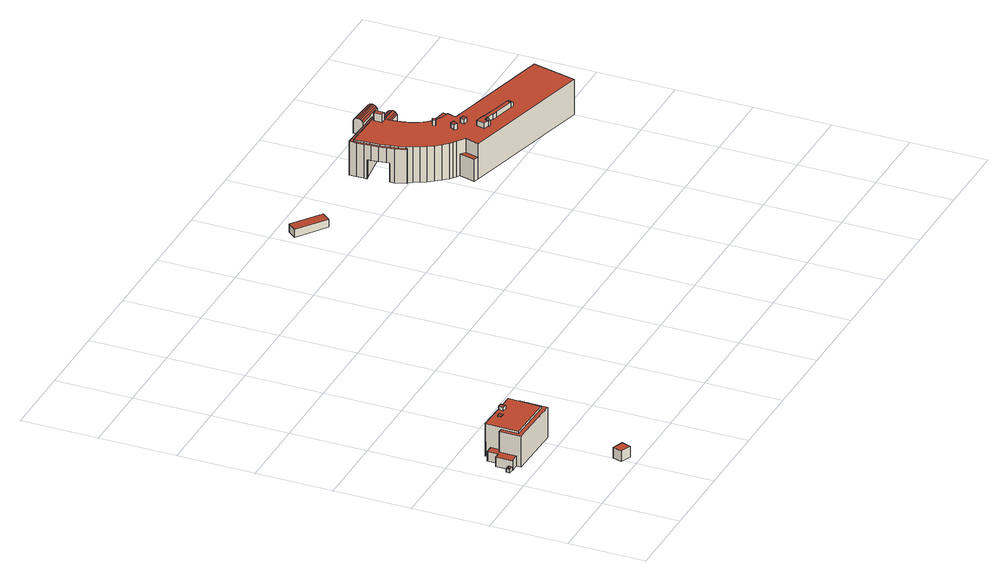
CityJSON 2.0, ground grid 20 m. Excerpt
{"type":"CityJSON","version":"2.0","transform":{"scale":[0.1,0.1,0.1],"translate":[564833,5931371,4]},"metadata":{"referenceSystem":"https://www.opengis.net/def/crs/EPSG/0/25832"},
"CityObjects":{
"building1":{"type":"Building","attributes":{"Grundfläche 2D":1.34,"Grundhöhe NN":6.74},"geometry":[{"type":"Solid","lod":"3","boundaries":[[[[0,1,2,3]],[[3,2,4]],[[5,1,0]],[[4,2,1,5]],[[3,6,7,0]],[[0,7,8,5]],[[5,8,9,4]],[[4,9,6,3]],[[6,9,8,7]]]],"semantics":{"surfaces":[{"type":"RoofSurface"},{"type":"WallSurface"},{"type":"GroundSurface"}],"values":[[0,0,0,0,1,1,1,1,2]]}}]},
"building2":{"type":"Building","attributes":{"Grundfläche 2D":7.39,"Grundhöhe NN":7.23},"geometry":[{"type":"Solid","lod":"3","boundaries":[[[[10,11,12,13]],[[13,14,15,10]],[[10,15,16,11]],[[11,16,17,12]],[[12,17,14,13]],[[14,17,16,15]]]],"semantics":{"surfaces":[{"type":"RoofSurface"},{"type":"WallSurface"},{"type":"GroundSurface"}],"values":[[0,1,1,1,1,2]]}}]},
"building3":{"type":"Building","attributes":{"Grundfläche 2D":151,"Grundhöhe NN":5.91},"children":["building3-1","building3-2"],"geometry":[{"type":"Solid","lod":"3","boundaries":[[[[18,19,20,21]],[[22,23,24,25,26,27,28,29]],[[30,31,32,33,34,35,36,37]],[[29,28,30,37]],[[38,39,22,29,37,36]],[[40,23,22,39]],[[41,24,23,40]],[[42,25,24,41]],[[19,18,27,26]],[[42,43,20,19,26,25]],[[44,21,20,43]],[[45,31,30,28,27,18,21,44]],[[46,32,31,45]],[[47,33,32,46]],[[48,34,33,47]],[[49,35,34,48]],[[38,36,35,49]],[[44,43,42,41,40,39,38,49,48,47,46,45]]]],"semantics":{"surfaces":[{"type":"RoofSurface"},{"type":"WallSurface"},{"type":"GroundSurface"}],"values":[[0,0,0,1,1,1,1,1,1,1,1,1,1,1,1,1,1,2]]}}]},
"building3-1":{"type":"BuildingInstallation","attributes":{"relationToConstruction":"outside"},"parents":["building3"],"geometry":[{"type":"MultiSurface","lod":"3","boundaries":[[[50,51,52,53]],[[54,50,53,55]],[[50,54,56,51]],[[57,52,51,56]],[[52,57,55,53]]],"semantics":{"surfaces":[{"type":"RoofSurface"},{"type":"WallSurface"}],"values":[0,1,1,1,1]}}]},
"building3-2":{"type":"BuildingInstallation","attributes":{"relationToConstruction":"outside"},"parents":["building3"],"geometry":[{"type":"MultiSurface","lod":"3","boundaries":[[[58,59,60,61]],[[61,62,63,58]],[[64,59,58,63]],[[59,64,65,60]],[[62,61,60,65]]],"semantics":{"surfaces":[{"type":"RoofSurface"},{"type":"WallSurface"}],"values":[0,1,1,1,1]}}]},
"building4":{"type":"Building","attributes":{"Grundfläche 2D":23.65,"Grundhöhe NN":5.84},"geometry":[{"type":"Solid","lod":"3","boundaries":[[[[66,67,68,69]],[[69,70,71,66]],[[66,71,72,67]],[[67,72,73,68]],[[68,73,70,69]],[[70,73,72,71]]]],"semantics":{"surfaces":[{"type":"RoofSurface"},{"type":"WallSurface"},{"type":"GroundSurface"}],"values":[[0,1,1,1,1,2]]}}]},
"building5":{"type":"Building","attributes":{"Grundfläche 2D":1.18,"Grundhöhe NN":4.2},"geometry":[{"type":"Solid","lod":"3","boundaries":[[[[74,75,76,77]],[[77,78,79,74]],[[74,79,80,75]],[[75,80,81,76]],[[76,81,78,77]],[[78,81,80,79]]]],"semantics":{"surfaces":[{"type":"RoofSurface"},{"type":"WallSurface"},{"type":"GroundSurface"}],"values":[[0,1,1,1,1,2]]}}]},
"building6":{"type":"Building","attributes":{"Grundfläche 2D":2.95,"Grundhöhe NN":4.2},"geometry":[{"type":"Solid","lod":"3","boundaries":[[[[82,83,84,85]],[[85,86,87,82]],[[82,87,88,83]],[[83,88,89,84]],[[84,89,86,85]],[[86,89,88,87]]]],"semantics":{"surfaces":[{"type":"RoofSurface"},{"type":"WallSurface"},{"type":"GroundSurface"}],"values":[[0,1,1,1,1,2]]}}]},
"building7":{"type":"Building","attributes":{"Grundfläche 2D":680.94,"Grundhöhe NN":4.2},"children":["building7-1","building7-2","building7-3","building7-4","building7-5","building7-6","building7-7"],"geometry":[{"type":"MultiSurface","lod":"3","boundaries":[[[90,91,92,93,94,95,96,97,98,99,100,101,102,103,104,105,106,107]],[[108,109,110,111,112,113,114,115,116,117,118,119,120,121,122,123,124,125,126,127,128,129,130,131,132,133,134,135,136,137,138,139,140,141,142,143,144,145,146,147,148],[149,150,151,152,153,154,155,156,157,158,159,160,161,162,163,164]],[[165,166,167,168,169]],[[170,171,172,173,174,175,176,177,178,179,180,181,182,183,184,185,186,187,188,189,190,191,192,193,194,195,196,197,198,199,200,201,202,203]],[[204,205,206,207]],[[208,209,210,211]],[[102,101,155,154]],[[102,154,153,103]],[[103,153,152,104]],[[104,152,151,105]],[[105,151,150,106]],[[107,149,164,90]],[[90,164,163,91]],[[162,92,91,163]],[[92,162,161,93]],[[93,161,160,94]],[[94,160,159,95]],[[95,159,158,96]],[[157,97,96,158]],[[212,213,166,165]],[[214,167,166,213]],[[215,168,167,214]],[[216,169,168,215]],[[217,179,178,218]],[[219,180,179,217]],[[220,221,222,181,180,219]],[[181,222,223,182]],[[182,223,224,183]],[[224,225,226,227,184,183]],[[228,185,184,227]],[[229,186,185,228]],[[230,170,203,231]],[[232,171,170,230]],[[233,234,235,172,171,232]],[[236,173,172,235]],[[173,236,237,174]],[[174,237,238,175]],[[238,239,240,241,176,175]],[[242,177,176,241]],[[218,178,177,242]],[[243,205,204,244]],[[243,212,165,169,216,245,206,205]],[[128,127,195,194]],[[192,130,129,128,194,193]],[[131,130,192,191]],[[132,131,191,190]],[[133,132,190,189]],[[134,133,189,188]],[[135,134,188,187]],[[229,246,137,136,135,187,186]],[[247,138,137,246]],[[248,139,138,247]],[[249,140,139,248]],[[250,141,140,249]],[[251,142,141,250]],[[252,143,142,251]],[[253,144,143,252]],[[209,208,145,144,253,254]],[[146,145,208,211]],[[147,146,211,255,256]],[[257,148,147,256]],[[204,207,108,148,257,244]],[[109,108,207,206]],[[110,109,206,245,258]],[[259,111,110,258]],[[260,112,111,259]],[[261,113,112,260]],[[262,114,113,261]],[[263,115,114,262]],[[127,126,196,195]],[[264,116,115,263]],[[265,117,116,264]],[[266,118,117,265]],[[267,119,118,266]],[[203,202,120,119,267,231]],[[121,120,202,201]],[[122,121,201,200]],[[123,122,200,199]],[[124,123,199,198]],[[125,124,198,197]],[[126,125,197,196]],[[268,210,209,254]],[[255,211,210,268]],[[269,240,239,270]],[[271,221,220,272]],[[225,273,274,226]],[[275,234,233,276]],[[272,269,270,271]],[[276,274,273,275]],[[276,233,232,230,231,267,266,265,264,263,262,261,260,259,258,245,216,215,214,213,212,243,244,257,256,255,268,254,253,252,251,250,249,248,247,246,229,228,227,226,274]],[[272,220,219,217,218,242,241,240,269]],[[222,221,271,270,239,238,237,236,235,234,275,273,225,224,223]]],"semantics":{"surfaces":[{"type":"RoofSurface"},{"type":"WallSurface"},{"type":"GroundSurface"},{"type":"OuterCeilingSurface"}],"values":[0,0,0,0,0,0,1,1,1,1,1,1,1,1,1,1,1,1,1,1,1,1,1,1,1,1,1,1,1,1,1,1,1,1,1,1,1,1,1,1,1,1,1,1,1,1,1,1,1,1,1,1,1,1,1,1,1,1,1,1,1,1,1,1,1,1,1,1,1,1,1,1,1,1,1,1,1,1,1,1,1,1,1,1,1,1,1,1,1,2,2,3]}}]},
"building7-1":{"type":"BuildingInstallation","attributes":{"relationToConstruction":"outside"},"parents":["building7"],"geometry":[{"type":"MultiSurface","lod":"3","boundaries":[[[277,101,100,99]],[[278,98,97,279,280]],[[279,281,282,280]],[[283,155,101,277,278,280,282]],[[279,97,157,281]]],"semantics":{"surfaces":[{"type":"RoofSurface"},{"type":"WallSurface"}],"values":[0,0,1,1,1]}}]},
"building7-2":{"type":"BuildingInstallation","attributes":{"relationToConstruction":"outside"},"parents":["building7"],"geometry":[{"type":"MultiSurface","lod":"3","boundaries":[[[284,285,286,287]],[[288,284,287,289]],[[290,285,284,288]],[[291,286,285,290]],[[289,287,286,291]]],"semantics":{"surfaces":[{"type":"RoofSurface"},{"type":"WallSurface"}],"values":[0,1,1,1,1]}}]},
"building7-3":{"type":"BuildingInstallation","attributes":{"relationToConstruction":"outside"},"parents":["building7"],"geometry":[{"type":"MultiSurface","lod":"3","boundaries":[[[292,293,294,295]],[[296,292,295,297]],[[298,293,292,296]],[[299,294,293,298]],[[297,295,294,299]]],"semantics":{"surfaces":[{"type":"RoofSurface"},{"type":"WallSurface"}],"values":[0,1,1,1,1]}}]},
"building7-4":{"type":"BuildingInstallation","attributes":{"relationToConstruction":"outside"},"parents":["building7"],"geometry":[{"type":"MultiSurface","lod":"3","boundaries":[[[300,301,302,303]],[[303,99,98,300]],[[278,301,300,98]],[[301,278,277,302]],[[99,303,302,277]]],"semantics":{"surfaces":[{"type":"RoofSurface"},{"type":"WallSurface"}],"values":[0,1,1,1,1]}}]},
"building7-5":{"type":"BuildingInstallation","attributes":{"relationToConstruction":"outside"},"parents":["building7"],"geometry":[{"type":"MultiSurface","lod":"3","boundaries":[[[304,305,306,307]],[[308,304,307,309]],[[304,308,310,305]],[[311,306,305,310]],[[306,311,309,307]]],"semantics":{"surfaces":[{"type":"RoofSurface"},{"type":"WallSurface"}],"values":[0,1,1,1,1]}}]},
"building7-6":{"type":"BuildingInstallation","attributes":{"relationToConstruction":"outside"},"parents":["building7"],"geometry":[{"type":"MultiSurface","lod":"3","boundaries":[[[106,312,107]],[[313,312,106]],[[314,315,312,313]],[[316,317,314]],[[317,315,314]],[[313,106,150,318,319,316,314]],[[316,319,320,317]],[[312,315,317,320,149,107]]],"semantics":{"surfaces":[{"type":"RoofSurface"},{"type":"WallSurface"}],"values":[0,0,0,0,0,1,1,1]}}]},
"building7-7":{"type":"BuildingInstallation","attributes":{"relationToConstruction":"outside"},"parents":["building7"],"geometry":[{"type":"MultiSurface","lod":"3","boundaries":[[[321,322,323,324]],[[325,321,324,326]],[[327,322,321,325]],[[322,327,328,323]],[[326,324,323,328]]],"semantics":{"surfaces":[{"type":"RoofSurface"},{"type":"WallSurface"}],"values":[0,1,1,1,1]}}]},
"building8":{"type":"Building","attributes":{"Grundfläche 2D":19.1,"Grundhöhe NN":5.49},"geometry":[{"type":"Solid","lod":"3","boundaries":[[[[329,330,331,332]],[[333,334,330,329]],[[335,336,334,333]],[[337,336,335]],[[338,339,340,337]],[[340,336,337]],[[341,342,339,338]],[[343,344,342,341]],[[345,346,344,343]],[[347,348,345,343,341,338,337,335,333,329,332,349]],[[350,346,345,348]],[[351,352,353,331,330,334,336,340,339,342,344,346,350]],[[349,332,331,353]],[[352,351,350,348,347,349,353]]]],"semantics":{"surfaces":[{"type":"RoofSurface"},{"type":"WallSurface"},{"type":"GroundSurface"}],"values":[[0,0,0,0,0,0,0,0,0,1,1,1,1,2]]}}]},
"building9":{"type":"Building","attributes":{"Grundfläche 2D":23.03,"Grundhöhe NN":5.61},"geometry":[{"type":"Solid","lod":"3","boundaries":[[[[354,355,356,357]],[[358,356,355,359]],[[360,357,356,358]],[[361,354,357,360]],[[359,355,354,361]],[[360,358,359,361]]]],"semantics":{"surfaces":[{"type":"RoofSurface"},{"type":"WallSurface"},{"type":"GroundSurface"}],"values":[[0,1,1,1,1,2]]}}]},
"building10":{"type":"Building","attributes":{"Grundfläche 2D":19.1,"Grundhöhe NN":5.39},"geometry":[{"type":"Solid","lod":"3","boundaries":[[[[362,363,364,365]],[[366,367,363,362]],[[368,369,367,366]],[[368,370,369]],[[371,372,373,374]],[[373,375,370,374]],[[376,377,372,371]],[[378,379,377,376]],[[370,375,369]],[[370,368,374]],[[375,373,369]],[[380,381,382,378,376,371,374,368,366,362,365,383]],[[384,379,378,382]],[[385,386,387,388,389,390,391,364,363,367,369,373,372,377,379,384]],[[383,365,364,391]],[[390,389,388,387,386,385,384,382,381,380,383,391]]]],"semantics":{"surfaces":[{"type":"RoofSurface"},{"type":"WallSurface"},{"type":"GroundSurface"}],"values":[[0,0,0,0,0,0,0,0,0,0,0,1,1,1,1,2]]}}]}
},
"vertices":[
[17,236,37],[13,242,39],[9,242,39],[4,237,37],[5,247,37],[18,246,37],[4,237,27],[17,236,27],[18,246,27],[5,247,27],
[157,39,61],[149,16,61],[177,5,61],[185,28,61],[185,28,32],[157,39,32],[149,16,32],[177,5,32],
[63,240,108],[189,237,108],[191,323,108],[65,326,108],[52,229,102],[200,226,102],[201,296,102],[190,296,102],[189,237,102],[63,240,102],[64,285,102],[53,285,102],[64,285,46],[65,312,46],[45,312,46],[45,284,46],[30,284,46],[29,241,46],[52,241,46],[53,285,46],[52,241,19],[52,229,19],[200,226,19],[201,296,19],[190,296,19],[191,323,19],[65,326,19],[65,312,19],[45,312,19],[45,284,19],[30,284,19],[29,241,19],
[134,310,118],[144,309,118],[144,322,118],[135,323,118],[134,310,108],[135,323,108],[144,309,108],[144,322,108],
[116,303,110],[116,313,110],[106,313,110],[106,303,110],[106,303,108],[116,303,108],[116,313,108],[106,313,108],
[803,1136,39],[877,1082,39],[892,1103,41],[819,1157,41],[819,1157,18],[803,1136,18],[877,1082,18],[892,1103,18],
[1360,982,31],[1361,991,31],[1348,993,31],[1346,984,31],[1346,984,2],[1360,982,2],[1361,991,2],[1348,993,2],
[1348,1002,39],[1365,999,39],[1368,1015,39],[1351,1018,39],[1351,1018,2],[1348,1002,2],[1365,999,2],[1368,1015,2],
[1373,881,112],[1373,882,112],[1363,884,112],[1344,889,112],[1345,890,112],[1319,897,112],[1314,875,112],[1327,871,112],[1327,873,112],[1328,878,112],[1329,881,112],[1335,880,112],[1360,874,112],[1360,872,112],[1370,869,112],[1371,870,112],[1426,856,112],[1429,867,112],[1335,958,98],[1341,981,98],[1334,983,98],[1323,986,98],[1318,988,98],[1299,1001,98],[1295,1004,98],[1294,1005,98],[1289,1010,98],[1284,1017,98],[1279,1024,98],[1275,1032,98],[1271,1039,98],[1269,1045,98],[1266,1055,98],[1264,1066,98],[1261,1085,98],[1258,1105,98],[1258,1115,98],[1257,1132,98],[1145,1135,98],[1145,1125,98],[1145,1110,98],[1146,1095,98],[1149,1070,98],[1153,1045,98],[1157,1027,98],[1162,1009,98],[1163,1006,98],[1168,994,98],[1175,980,98],[1183,965,98],[1193,950,98],[1204,936,98],[1217,923,98],[1224,917,98],[1232,911,98],[1253,896,98],[1243,860,98],[1603,771,98],[1630,886,98],[1429,867,98],[1426,856,98],[1371,870,98],[1370,869,98],[1360,872,98],[1360,874,98],[1335,880,98],[1329,881,98],[1327,871,98],[1314,875,98],[1319,897,98],[1345,890,98],[1344,889,98],[1363,884,98],[1373,882,98],[1373,881,98],[1368,972,40],[1383,970,38],[1385,987,38],[1366,990,41],[1364,974,41],[1277,1038,94],[1270,1060,94],[1268,1073,94],[1265,1088,94],[1264,1101,94],[1263,1114,94],[1263,1126,94],[1263,1140,94],[1140,1144,94],[1139,1126,94],[1140,1108,94],[1141,1090,94],[1143,1071,94],[1146,1052,94],[1149,1033,94],[1157,1004,94],[1163,1006,94],[1162,1009,94],[1157,1027,94],[1153,1045,94],[1149,1070,94],[1146,1095,94],[1145,1110,94],[1145,1125,94],[1145,1135,94],[1257,1132,94],[1258,1115,94],[1258,1105,94],[1261,1085,94],[1264,1066,94],[1266,1055,94],[1269,1045,94],[1271,1039,94],[1273,1036,94],[1519,913,64],[1521,925,64],[1341,981,64],[1335,958,64],[1253,896,61],[1240,905,61],[1230,864,61],[1243,860,61],[1368,972,2],[1383,970,2],[1385,987,2],[1366,990,2],[1364,974,2],[1139,1126,2],[1140,1144,2],[1140,1108,2],[1140,1099,2],[1140,1099,54],[1141,1090,54],[1143,1071,54],[1146,1052,54],[1148,1044,54],[1148,1044,2],[1149,1033,2],[1157,1004,2],[1163,1006,2],[1277,1038,2],[1273,1036,2],[1270,1060,2],[1268,1070,2],[1268,1070,54],[1268,1073,54],[1265,1088,54],[1264,1101,54],[1263,1114,54],[1263,1115,54],[1263,1115,2],[1263,1126,2],[1263,1140,2],[1521,925,2],[1519,913,2],[1341,981,2],[1168,994,2],[1175,980,2],[1183,965,2],[1193,950,2],[1204,936,2],[1217,923,2],[1224,917,2],[1232,911,2],[1240,905,2],[1243,860,2],[1603,771,2],[1630,886,2],[1334,983,2],[1323,986,2],[1318,988,2],[1299,1001,2],[1295,1004,2],[1294,1005,2],[1289,1010,2],[1284,1017,2],[1279,1024,2],[1275,1032,2],[1230,864,2],[1258,1114,2],[1258,1114,54],[1146,1100,54],[1146,1100,2],[1153,1045,54],[1153,1045,2],[1263,1069,54],[1263,1069,2],
[1334,877,112],[1333,872,112],[1326,869,112],[1332,868,112],[1326,869,98],[1332,868,98],[1334,877,98],
[1287,987,113],[1284,995,113],[1276,991,113],[1280,984,113],[1287,987,98],[1280,984,98],[1284,995,98],[1276,991,98],
[1323,924,111],[1326,934,111],[1315,937,111],[1313,926,111],[1323,924,98],[1313,926,98],[1326,934,98],[1315,937,98],
[1327,873,117],[1333,872,117],[1334,877,117],[1328,878,117],
[1287,932,112],[1294,944,112],[1286,949,112],[1279,937,112],[1287,932,98],[1279,937,98],[1294,944,98],[1286,949,98],
[1433,866,111],[1430,855,111],[1433,854,110],[1435,865,110],[1435,854,106],[1437,865,106],[1433,854,98],[1435,854,98],[1437,865,98],
[1255,1105,119],[1255,1127,119],[1243,1127,119],[1243,1105,119],[1255,1105,98],[1243,1105,98],[1255,1127,98],[1243,1127,98],
[1296,1149,50],[1369,1145,50],[1369,1147,46],[1296,1151,46],[1295,1145,53],[1369,1141,53],[1295,1141,55],[1368,1136,55],[1295,1139,55],[1295,1136,55],[1368,1132,55],[1368,1135,55],[1295,1132,53],[1368,1127,53],[1294,1128,50],[1368,1124,50],[1294,1125,46],[1368,1121,46],[1295,1132,15],[1294,1125,15],[1296,1151,15],[1368,1121,15],[1368,1135,15],[1369,1141,15],[1369,1147,15],
[1428,1030,41],[1338,1046,41],[1334,1022,39],[1424,1005,39],[1334,1022,16],[1338,1046,16],[1424,1005,16],[1428,1030,16],
[1301,1202,52],[1374,1198,52],[1374,1200,48],[1301,1205,48],[1301,1198,55],[1374,1194,55],[1300,1194,56],[1374,1190,56],[1300,1193,57],[1300,1185,55],[1373,1181,55],[1374,1185,56],[1300,1189,56],[1374,1188,57],[1300,1181,52],[1373,1177,52],[1300,1179,48],[1373,1175,48],[1300,1194,14],[1300,1189,14],[1300,1179,14],[1301,1205,14],[1373,1175,14],[1373,1177,14],[1373,1181,14],[1374,1185,14],[1374,1190,14],[1374,1194,14],[1374,1198,14],[1374,1200,14]
]}
